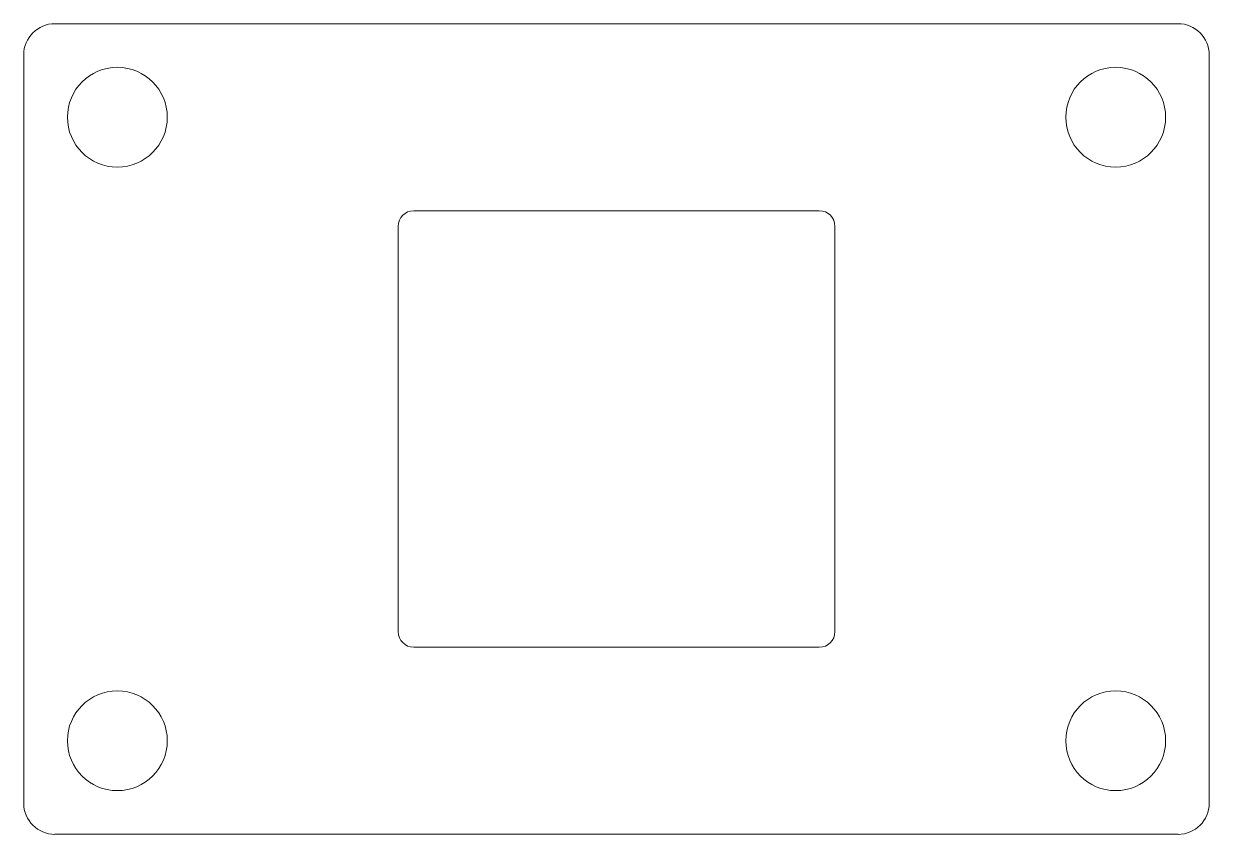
# Model space of a CAD drawing. Header units: inches. Extents: x 2.83 to 4.32, y 3.16 to 4.18.
import ezdxf

# ---------------------------------------------------------------- set-up
doc = ezdxf.new("R2010")
doc.units = ezdxf.units.IN
doc.header["$MEASUREMENT"] = 0
doc.layers.add('VISIBLE', color=7, linetype='Continuous', lineweight=0)

msp = doc.modelspace()

# ---------------------------------------------------------------- linework, layer by layer
at = {"layer": 'VISIBLE'}
for p, q in [((2.8678, 4.1804), (4.2851, 4.1804)), ((2.8284, 3.1961), (2.8284, 4.141)), ((4.3245, 4.141), (4.3245, 3.2355)), ((3.3206, 3.9442), (3.8324, 3.9442)), ((3.3009, 3.4127), (3.3009, 3.9245)), ((3.8521, 3.9245), (3.8521, 3.4127)), ((3.8324, 3.393), (3.3206, 3.393)), ((4.3245, 3.2355), (4.3245, 3.1961)), ((4.2851, 3.1568), (2.8678, 3.1568))]:
    msp.add_line(p, q, dxfattribs=at)
for centre in [(2.9466, 4.0623), (4.2064, 4.0623), (2.9466, 3.2749), (4.2064, 3.2749)]:
    msp.add_circle(centre, 0.063, dxfattribs=at)
for centre, radius, start, end in [((2.8678, 4.141), 0.0394, 90, 180), ((4.2851, 4.141), 0.0394, 0, 90), ((3.3206, 3.9245), 0.0197, 90, 180), ((3.8324, 3.9245), 0.0197, 0, 90), ((3.3206, 3.4127), 0.0197, 180, 270), ((3.8324, 3.4127), 0.0197, 270, 0), ((2.8678, 3.1961), 0.0394, 180, 270), ((4.2851, 3.1961), 0.0394, 270, 0)]:
    msp.add_arc(centre, radius, start, end, dxfattribs=at)

doc.saveas('drawing.dxf')
